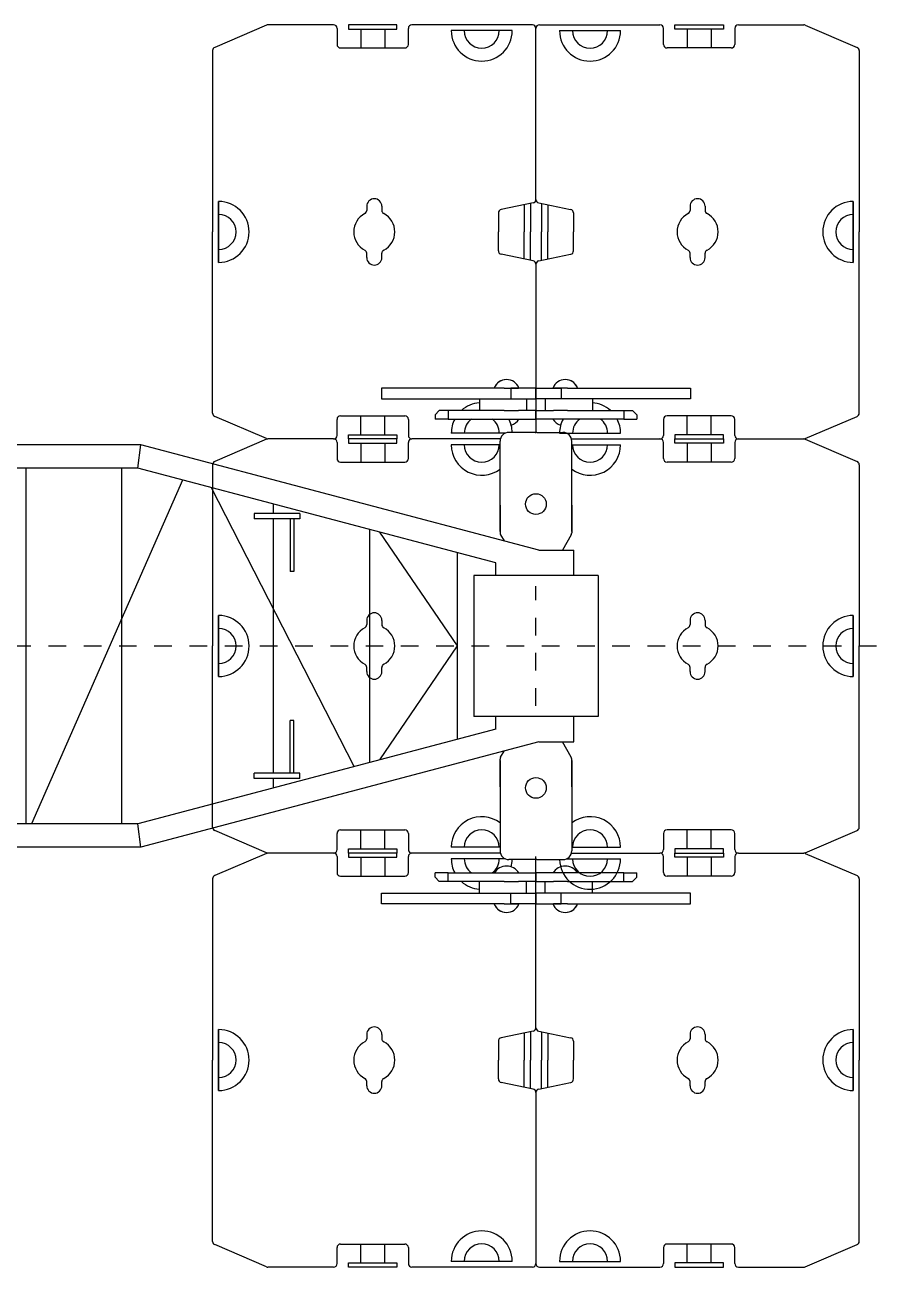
# Model space of a CAD drawing. Header units: millimetres. Extents: x 145 to 546, y 191 to 658.
# Drawn here: x 334.05 to 338.9, y 229.14 to 236.19 of the extents above; entities that cross this region are included whole.
import ezdxf

# ---------------------------------------------------------------- set-up
doc = ezdxf.new("R2010")
doc.units = ezdxf.units.MM
doc.linetypes.add('CENTER', pattern=[50.8, 31.75, -6.35, 6.35, -6.35])
doc.layers.add('Centerline', color=7, linetype='CENTER')

# ---------------------------------------------------------------- blocks, each defined once
blk = doc.blocks.new('DEMAG CC8800 SUPERLIFT 25 M TV')
for p, q in [((23851.1, 3524.8), (23479.2, 3524.8)), ((23851.1, 3524.8), (23479.2, 3524.8)), ((24980, 3524.8), (24295.8, 3524.8)), ((24980, 3524.8), (24295.8, 3524.8)), ((25020, 3524.8), (25704.2, 3524.8)), ((25020, 3524.8), (25704.2, 3524.8)), ((26148.9, 3524.8), (26520.8, 3524.8)), ((26148.9, 3524.8), (26520.8, 3524.8)), ((23471.3, 3523.2), (23177.1, 3397.1)), ((23471.3, 3523.2), (23177.1, 3397.1)), ((23871.1, 3504.8), (23871.1, 3413.5)), ((23871.1, 3504.8), (23871.1, 3413.5)), ((24005.4, 3500.8), (24005.4, 3393.5)), ((24005.4, 3500.8), (24005.4, 3393.5)), ((24141.6, 3500.8), (24141.6, 3393.5)), ((24141.6, 3500.8), (24141.6, 3393.5)), ((24275.8, 3413.5), (24275.8, 3504.8)), ((24275.8, 3413.5), (24275.8, 3504.8)), ((24865.8, 3492), (24519.6, 3492)), ((24865.8, 3492), (24519.6, 3492)), ((25000, 2533.7), (25000, 3504.8)), ((25000, 2533.7), (25000, 3504.8)), ((25134.2, 3492), (25480.4, 3492)), ((25134.2, 3492), (25480.4, 3492)), ((25724.2, 3413.5), (25724.2, 3504.8)), ((25724.2, 3413.5), (25724.2, 3504.8)), ((25858.4, 3500.8), (25858.4, 3393.5)), ((25858.4, 3500.8), (25858.4, 3393.5)), ((25994.6, 3500.8), (25994.6, 3393.5)), ((25994.6, 3500.8), (25994.6, 3393.5)), ((26128.9, 3504.8), (26128.9, 3413.5)), ((26128.9, 3504.8), (26128.9, 3413.5)), ((26528.7, 3523.2), (26822.9, 3397.1)), ((26528.7, 3523.2), (26822.9, 3397.1)), ((23891.1, 3393.5), (24255.8, 3393.5)), ((23891.1, 3393.5), (24255.8, 3393.5)), ((26108.9, 3393.5), (25744.2, 3393.5)), ((26108.9, 3393.5), (25744.2, 3393.5)), ((23165, 3378.7), (23165, 2349.9)), ((23165, 3378.7), (23165, 2349.9)), ((26835, 3378.7), (26835, 2349.9)), ((26835, 3378.7), (26835, 2349.9)), ((23198.8, 2349.9), (23198.8, 2523)), ((23198.8, 2349.9), (23198.8, 2523)), ((23198.8, 2523), (23198.8, 2349.9)), ((24039.6, 2495.2), (24039.6, 2471.3)), ((24125.4, 2495.2), (24125.4, 2471.3)), ((24984.1, 2514.1), (24802.8, 2476.6)), ((24932.8, 2503.5), (24932.8, 2349.9)), ((24968.4, 2510.9), (24968.4, 2349.9)), ((25015.9, 2514.1), (25197.2, 2476.6)), ((25031.6, 2510.9), (25031.6, 2349.9)), ((25067.2, 2503.5), (25067.2, 2349.9)), ((25874.6, 2495.2), (25874.6, 2471.3)), ((25960.4, 2495.2), (25960.4, 2471.3)), ((26801.2, 2349.9), (26801.2, 2523)), ((26801.2, 2349.9), (26801.2, 2523)), ((26801.2, 2523), (26801.2, 2349.9)), ((24786.8, 2457.1), (24786.8, 2349.9)), ((25213.2, 2457.1), (25213.2, 2349.9)), ((23165, 1321), (23165, 2349.9)), ((23165, 1321), (23165, 2349.9)), ((23198.8, 2349.9), (23198.8, 2176.7)), ((23198.8, 2349.9), (23198.8, 2176.7)), ((23198.8, 2176.7), (23198.8, 2349.9)), ((24786.8, 2242.7), (24786.8, 2349.9)), ((24932.8, 2196.2), (24932.8, 2349.9)), ((24968.4, 2188.8), (24968.4, 2349.9)), ((25031.6, 2188.8), (25031.6, 2349.9)), ((25067.2, 2196.2), (25067.2, 2349.9)), ((25213.2, 2242.7), (25213.2, 2349.9)), ((26801.2, 2349.9), (26801.2, 2176.7)), ((26801.2, 2349.9), (26801.2, 2176.7)), ((26801.2, 2176.7), (26801.2, 2349.9)), ((26835, 1321), (26835, 2349.9)), ((26835, 1321), (26835, 2349.9)), ((24039.6, 2204.6), (24039.6, 2228.5)), ((24125.4, 2204.6), (24125.4, 2228.5)), ((24984.1, 2185.6), (24802.8, 2223.1)), ((25015.9, 2185.6), (25197.2, 2223.1)), ((25874.6, 2204.6), (25874.6, 2228.5)), ((25960.4, 2204.6), (25960.4, 2228.5)), ((25000, 2166), (25000, 1212.1)), ((25000, 2166), (25000, 1212.1)), ((24820.6, 1463.2), (24900.6, 1463.2)), ((25179.4, 1463.2), (25099.4, 1463.2)), ((24679.6, 1403.3), (24679.6, 1336.4)), ((24820.6, 1403.3), (24900.6, 1403.3)), ((24947.4, 1403.3), (24947.4, 1336.4)), ((25052.6, 1403.3), (25052.6, 1336.4)), ((25052.6, 1403.3), (25052.6, 1336.4)), ((25179.4, 1403.3), (25099.4, 1403.3)), ((25320.4, 1403.3), (25320.4, 1336.4)), ((25320.4, 1403.3), (25320.4, 1336.4)), ((23471.3, 1176.6), (23177.1, 1302.6)), ((23471.3, 1176.6), (23177.1, 1302.6)), ((23871.1, 1194.9), (23871.1, 1286.2)), ((23871.1, 1194.9), (23871.1, 1286.2)), ((23891.1, 1306.2), (24255.8, 1306.2)), ((23891.1, 1306.2), (24255.8, 1306.2)), ((24005.4, 1198.9), (24005.4, 1306.2)), ((24005.4, 1198.9), (24005.4, 1306.2)), ((24141.6, 1198.9), (24141.6, 1306.2)), ((24141.6, 1198.9), (24141.6, 1306.2)), ((24275.8, 1286.2), (24275.8, 1194.9)), ((24275.8, 1286.2), (24275.8, 1194.9)), ((24451.4, 1336.4), (24427.4, 1311.6)), ((24427.4, 1311.6), (24427.4, 1287.8)), ((24501.3, 1287.8), (24427.4, 1287.8)), ((24501.3, 1336.4), (24451.4, 1336.4)), ((24820.6, 1336.4), (24900.6, 1336.4)), ((24820.6, 1287.8), (24900.6, 1287.8)), ((25179.4, 1336.4), (25099.4, 1336.4)), ((25179.4, 1287.8), (25099.4, 1287.8)), ((25498.7, 1336.4), (25548.6, 1336.4)), ((25498.7, 1336.4), (25548.6, 1336.4)), ((25498.7, 1287.8), (25572.6, 1287.8)), ((25498.7, 1287.8), (25572.6, 1287.8)), ((25548.6, 1336.4), (25572.6, 1311.6)), ((25548.6, 1336.4), (25572.6, 1311.6)), ((25572.6, 1311.6), (25572.6, 1287.8)), ((25572.6, 1311.6), (25572.6, 1287.8)), ((25724.2, 1286.2), (25724.2, 1194.9)), ((25724.2, 1286.2), (25724.2, 1194.9)), ((26108.9, 1306.2), (25744.2, 1306.2)), ((26108.9, 1306.2), (25744.2, 1306.2)), ((25858.4, 1198.9), (25858.4, 1306.2)), ((25858.4, 1198.9), (25858.4, 1306.2)), ((25994.6, 1198.9), (25994.6, 1306.2)), ((25994.6, 1198.9), (25994.6, 1306.2)), ((26128.9, 1194.9), (26128.9, 1286.2)), ((26128.9, 1194.9), (26128.9, 1286.2)), ((26528.7, 1176.6), (26822.9, 1302.6)), ((26528.7, 1176.6), (26822.9, 1302.6)), ((24826.3, 1207.7), (24519.6, 1207.7)), ((24826.3, 1207.7), (24519.6, 1207.7)), ((24995.6, 1212.1), (24846.7, 1212.1)), ((24995.6, 1212.1), (24846.7, 1212.1)), ((24995.6, 1212.1), (25000, 1212.1)), ((25004.4, 1212.1), (25000, 1212.1)), ((25004.4, 1212.1), (25000, 1212.1)), ((25004.4, 1212.1), (25153.3, 1212.1)), ((25004.4, 1212.1), (25153.3, 1212.1)), ((25134.2, 1207.7), (25480.4, 1207.7)), ((25134.2, 1207.7), (25480.4, 1207.7)), ((22757.6, 1141.5), (19568.1, 1141.5)), ((22740.3, 1008.5), (22757.6, 1141.5)), ((25017, 544.3), (22757.6, 1141.5)), ((23471.3, 1173.3), (23177.1, 1047.2)), ((23471.3, 1173.3), (23177.1, 1047.2)), ((23851.1, 1174.9), (23479.2, 1174.9)), ((23851.1, 1174.9), (23479.2, 1174.9)), ((23851.1, 1174.9), (23479.2, 1174.9)), ((23851.1, 1174.9), (23479.2, 1174.9)), ((23871.1, 1154.9), (23871.1, 1063.6)), ((23871.1, 1154.9), (23871.1, 1063.6)), ((24005.4, 1151), (24005.4, 1043.6)), ((24005.4, 1151), (24005.4, 1043.6)), ((24141.6, 1151), (24141.6, 1043.6)), ((24141.6, 1151), (24141.6, 1043.6)), ((24275.8, 1063.6), (24275.8, 1154.9)), ((24275.8, 1063.6), (24275.8, 1154.9)), ((24798.4, 1174.9), (24295.8, 1174.9)), ((24798.4, 1174.9), (24295.8, 1174.9)), ((24798.4, 1174.9), (24295.8, 1174.9)), ((24798.4, 1174.9), (24295.8, 1174.9)), ((24796.7, 1142.1), (24519.6, 1142.1)), ((24796.7, 1142.1), (24519.6, 1142.1)), ((24796.7, 650), (24796.7, 1162.1)), ((25201.6, 1174.9), (25704.2, 1174.9)), ((25201.6, 1174.9), (25704.2, 1174.9)), ((25201.6, 1174.9), (25704.2, 1174.9)), ((25201.6, 1174.9), (25704.2, 1174.9)), ((25203.3, 650), (25203.3, 1162.1)), ((25203.3, 1142.1), (25480.4, 1142.1)), ((25203.3, 1142.1), (25480.4, 1142.1)), ((25724.2, 1063.6), (25724.2, 1154.9)), ((25724.2, 1063.6), (25724.2, 1154.9)), ((25858.4, 1151), (25858.4, 1043.6)), ((25858.4, 1151), (25858.4, 1043.6)), ((25994.6, 1151), (25994.6, 1043.6)), ((25994.6, 1151), (25994.6, 1043.6)), ((26128.9, 1154.9), (26128.9, 1063.6)), ((26128.9, 1154.9), (26128.9, 1063.6)), ((26148.9, 1174.9), (26520.8, 1174.9)), ((26148.9, 1174.9), (26520.8, 1174.9)), ((26148.9, 1174.9), (26520.8, 1174.9)), ((26148.9, 1174.9), (26520.8, 1174.9)), ((26528.7, 1173.3), (26822.9, 1047.2)), ((26528.7, 1173.3), (26822.9, 1047.2)), ((22740.3, 1008.5), (19568.1, 1008.5)), ((22107.3, -1008.5), (22107.3, 1008.5)), ((22650, -1008.5), (22650, 1008.5)), ((24773.2, 471.2), (22740.3, 1008.5)), ((23165, 1028.9), (23165, 0)), ((23165, 1028.9), (23165, 0)), ((23891.1, 1043.6), (24255.8, 1043.6)), ((23891.1, 1043.6), (24255.8, 1043.6)), ((26108.9, 1043.6), (25744.2, 1043.6)), ((26108.9, 1043.6), (25744.2, 1043.6)), ((26835, 1028.9), (26835, 0)), ((26835, 1028.9), (26835, 0)), ((22994.2, 941.4), (22136.6, -1008.5)), ((23968.6, -683.8), (23159.3, 897.7)), ((23510, 752.5), (23510, 805.1)), ((24796.7, 800), (24796.7, 641.6)), ((25203.3, 800), (25203.3, 641.6)), ((25203.3, 800), (25203.3, 641.6)), ((23400, 752.5), (23400, 722.5)), ((23660, 752.5), (23400, 752.5)), ((23660, 722.5), (23400, 722.5)), ((23510, -722.5), (23510, 722.5)), ((23605, 722.5), (23605, 422.5)), ((23625, 722.5), (23625, 422.5)), ((23660, 752.5), (23660, 722.5)), ((24056.5, -660.6), (24056.5, 660.6)), ((24554, 0), (24113.8, 645.5)), ((24799.4, 631.6), (24819.7, 596.5)), ((25200.6, 631.6), (25150.2, 544.3)), ((25200.6, 631.6), (25150.2, 544.3)), ((24554, -529.1), (24554, 529.1)), ((25017, 544.3), (25215.3, 544.3)), ((25215.3, 400), (25215.3, 544.3)), ((24773.2, 400), (24773.2, 471.2)), ((23625, 422.5), (23605, 422.5)), ((24647.5, 400), (24647.5, -400)), ((25352.5, 400), (24647.5, 400)), ((25352.5, 400), (25352.5, -400)), ((23198.8, 0), (23198.8, 173.1)), ((23198.8, 0), (23198.8, 173.1)), ((23198.8, 173.1), (23198.8, 0)), ((24039.6, 145.3), (24039.6, 121.4)), ((24125.4, 145.3), (24125.4, 121.4)), ((25874.6, 145.3), (25874.6, 121.4)), ((25960.4, 145.3), (25960.4, 121.4)), ((26801.2, 0), (26801.2, 173.1)), ((26801.2, 0), (26801.2, 173.1)), ((26801.2, 173.1), (26801.2, 0)), ((23165, -1028.9), (23165, 0)), ((23165, -1028.9), (23165, 0)), ((23198.8, 0), (23198.8, -173.1)), ((23198.8, 0), (23198.8, -173.1)), ((23198.8, -173.1), (23198.8, 0)), ((24113.8, -645.5), (24554, 0)), ((26801.2, 0), (26801.2, -173.1)), ((26801.2, 0), (26801.2, -173.1)), ((26801.2, -173.1), (26801.2, 0)), ((26835, -1028.9), (26835, 0)), ((26835, -1028.9), (26835, 0)), ((24039.6, -145.3), (24039.6, -121.4)), ((24125.4, -145.3), (24125.4, -121.4)), ((25874.6, -145.3), (25874.6, -121.4)), ((25960.4, -145.3), (25960.4, -121.4)), ((23625, -422.5), (23605, -422.5)), ((23605, -722.5), (23605, -422.5)), ((23625, -722.5), (23625, -422.5)), ((25352.5, -400), (24647.5, -400)), ((24773.2, -471.2), (24773.2, -400)), ((25215.3, -544.3), (25215.3, -400)), ((24773.2, -471.2), (22740.3, -1008.5)), ((25017, -544.3), (22757.6, -1141.5)), ((25017, -544.3), (25215.3, -544.3)), ((25200.6, -631.6), (25150.2, -544.3)), ((25200.6, -631.6), (25150.2, -544.3)), ((24799.4, -631.6), (24819.7, -596.5)), ((24796.7, -800), (24796.7, -641.6)), ((24796.7, -650), (24796.7, -1162.1)), ((25203.3, -800), (25203.3, -641.6)), ((25203.3, -800), (25203.3, -641.6)), ((25203.3, -650), (25203.3, -1162.1)), ((23400, -752.5), (23400, -722.5)), ((23660, -722.5), (23400, -722.5)), ((23660, -752.5), (23400, -752.5)), ((23510, -805.1), (23510, -752.5)), ((23660, -752.5), (23660, -722.5)), ((22740.3, -1008.5), (19568.1, -1008.5)), ((22757.6, -1141.5), (22740.3, -1008.5)), ((23471.3, -1173.3), (23177.1, -1047.2)), ((23471.3, -1173.3), (23177.1, -1047.2)), ((23891.1, -1043.6), (24255.8, -1043.6)), ((23891.1, -1043.6), (24255.8, -1043.6)), ((24005.4, -1151), (24005.4, -1043.6)), ((24005.4, -1151), (24005.4, -1043.6)), ((24141.6, -1151), (24141.6, -1043.6)), ((24141.6, -1151), (24141.6, -1043.6)), ((26108.9, -1043.6), (25744.2, -1043.6)), ((26108.9, -1043.6), (25744.2, -1043.6)), ((25858.4, -1151), (25858.4, -1043.6)), ((25858.4, -1151), (25858.4, -1043.6)), ((25994.6, -1151), (25994.6, -1043.6)), ((25994.6, -1151), (25994.6, -1043.6)), ((26528.7, -1173.3), (26822.9, -1047.2)), ((26528.7, -1173.3), (26822.9, -1047.2)), ((23871.1, -1154.9), (23871.1, -1063.6)), ((23871.1, -1154.9), (23871.1, -1063.6)), ((24275.8, -1063.6), (24275.8, -1154.9)), ((24275.8, -1063.6), (24275.8, -1154.9)), ((25724.2, -1063.6), (25724.2, -1154.9)), ((25724.2, -1063.6), (25724.2, -1154.9)), ((26128.9, -1154.9), (26128.9, -1063.6)), ((26128.9, -1154.9), (26128.9, -1063.6)), ((22757.6, -1141.5), (19568.1, -1141.5)), ((23471.3, -1176.6), (23177.1, -1302.6)), ((23471.3, -1176.6), (23177.1, -1302.6)), ((23851.1, -1174.9), (23479.2, -1174.9)), ((23851.1, -1174.9), (23479.2, -1174.9)), ((23851.1, -1174.9), (23479.2, -1174.9)), ((23851.1, -1174.9), (23479.2, -1174.9)), ((23871.1, -1194.9), (23871.1, -1286.2)), ((23871.1, -1194.9), (23871.1, -1286.2)), ((24275.8, -1286.2), (24275.8, -1194.9)), ((24275.8, -1286.2), (24275.8, -1194.9)), ((24798.4, -1174.9), (24295.8, -1174.9)), ((24798.4, -1174.9), (24295.8, -1174.9)), ((24798.4, -1174.9), (24295.8, -1174.9)), ((24798.4, -1174.9), (24295.8, -1174.9)), ((24796.7, -1142.1), (24519.6, -1142.1)), ((24796.7, -1142.1), (24519.6, -1142.1)), ((25000, -2166), (25000, -1194.9)), ((25000, -2166), (25000, -1194.9)), ((25201.6, -1174.9), (25704.2, -1174.9)), ((25201.6, -1174.9), (25704.2, -1174.9)), ((25201.6, -1174.9), (25704.2, -1174.9)), ((25201.6, -1174.9), (25704.2, -1174.9)), ((25203.3, -1142.1), (25480.4, -1142.1)), ((25203.3, -1142.1), (25480.4, -1142.1)), ((25724.2, -1286.2), (25724.2, -1194.9)), ((25724.2, -1286.2), (25724.2, -1194.9)), ((26128.9, -1194.9), (26128.9, -1286.2)), ((26128.9, -1194.9), (26128.9, -1286.2)), ((26148.9, -1174.9), (26520.8, -1174.9)), ((26148.9, -1174.9), (26520.8, -1174.9)), ((26148.9, -1174.9), (26520.8, -1174.9)), ((26148.9, -1174.9), (26520.8, -1174.9)), ((26528.7, -1176.6), (26822.9, -1302.6)), ((26528.7, -1176.6), (26822.9, -1302.6)), ((24005.4, -1198.9), (24005.4, -1306.2)), ((24005.4, -1198.9), (24005.4, -1306.2)), ((24141.6, -1198.9), (24141.6, -1306.2)), ((24141.6, -1198.9), (24141.6, -1306.2)), ((24826.3, -1207.7), (24519.6, -1207.7)), ((24826.3, -1207.7), (24519.6, -1207.7)), ((24995.6, -1212.1), (24846.7, -1212.1)), ((24995.6, -1212.1), (25000, -1212.1)), ((25004.4, -1212.1), (25000, -1212.1)), ((25004.4, -1212.1), (25000, -1212.1)), ((25004.4, -1212.1), (25153.3, -1212.1)), ((25173.7, -1207.7), (25480.4, -1207.7)), ((25173.7, -1207.7), (25480.4, -1207.7)), ((25858.4, -1198.9), (25858.4, -1306.2)), ((25858.4, -1198.9), (25858.4, -1306.2)), ((25994.6, -1198.9), (25994.6, -1306.2)), ((25994.6, -1198.9), (25994.6, -1306.2)), ((23165, -1321), (23165, -2349.9)), ((23165, -1321), (23165, -2349.9)), ((23891.1, -1306.2), (24255.8, -1306.2)), ((23891.1, -1306.2), (24255.8, -1306.2)), ((24501.3, -1287.8), (24427.4, -1287.8)), ((24427.4, -1311.6), (24427.4, -1287.8)), ((24451.4, -1336.4), (24427.4, -1311.6)), ((24501.3, -1336.4), (24451.4, -1336.4)), ((24679.6, -1403.3), (24679.6, -1336.4)), ((24820.6, -1287.8), (24900.6, -1287.8)), ((24820.6, -1336.4), (24900.6, -1336.4)), ((24947.4, -1403.3), (24947.4, -1336.4)), ((25052.6, -1403.3), (25052.6, -1336.4)), ((25052.6, -1403.3), (25052.6, -1336.4)), ((25179.4, -1287.8), (25099.4, -1287.8)), ((25179.4, -1336.4), (25099.4, -1336.4)), ((25320.4, -1403.3), (25320.4, -1336.4)), ((25320.4, -1403.3), (25320.4, -1336.4)), ((25498.7, -1287.8), (25572.6, -1287.8)), ((25498.7, -1287.8), (25572.6, -1287.8)), ((25498.7, -1336.4), (25548.6, -1336.4)), ((25498.7, -1336.4), (25548.6, -1336.4)), ((25548.6, -1336.4), (25572.6, -1311.6)), ((25548.6, -1336.4), (25572.6, -1311.6)), ((25572.6, -1311.6), (25572.6, -1287.8)), ((25572.6, -1311.6), (25572.6, -1287.8)), ((26108.9, -1306.2), (25744.2, -1306.2)), ((26108.9, -1306.2), (25744.2, -1306.2)), ((26835, -1321), (26835, -2349.9)), ((26835, -1321), (26835, -2349.9)), ((24820.6, -1403.3), (24900.6, -1403.3)), ((25179.4, -1403.3), (25099.4, -1403.3)), ((24820.6, -1463.2), (24900.6, -1463.2)), ((25179.4, -1463.2), (25099.4, -1463.2)), ((23198.8, -2349.9), (23198.8, -2176.7)), ((23198.8, -2349.9), (23198.8, -2176.7)), ((23198.8, -2176.7), (23198.8, -2349.9)), ((26801.2, -2349.9), (26801.2, -2176.7)), ((26801.2, -2349.9), (26801.2, -2176.7)), ((26801.2, -2176.7), (26801.2, -2349.9)), ((24039.6, -2204.6), (24039.6, -2228.5)), ((24125.4, -2204.6), (24125.4, -2228.5)), ((24786.8, -2242.7), (24786.8, -2349.9)), ((24984.1, -2185.6), (24802.8, -2223.1)), ((24932.8, -2196.2), (24932.8, -2349.9)), ((24968.4, -2188.8), (24968.4, -2349.9)), ((25015.9, -2185.6), (25197.2, -2223.1)), ((25031.6, -2188.8), (25031.6, -2349.9)), ((25067.2, -2196.2), (25067.2, -2349.9)), ((25213.2, -2242.7), (25213.2, -2349.9)), ((25874.6, -2204.6), (25874.6, -2228.5)), ((25960.4, -2204.6), (25960.4, -2228.5)), ((23165, -3378.7), (23165, -2349.9)), ((23165, -3378.7), (23165, -2349.9)), ((23198.8, -2349.9), (23198.8, -2523)), ((23198.8, -2349.9), (23198.8, -2523)), ((23198.8, -2523), (23198.8, -2349.9)), ((24786.8, -2457.1), (24786.8, -2349.9)), ((24932.8, -2503.5), (24932.8, -2349.9)), ((24968.4, -2510.9), (24968.4, -2349.9)), ((25031.6, -2510.9), (25031.6, -2349.9)), ((25067.2, -2503.5), (25067.2, -2349.9)), ((25213.2, -2457.1), (25213.2, -2349.9)), ((26801.2, -2349.9), (26801.2, -2523)), ((26801.2, -2349.9), (26801.2, -2523)), ((26801.2, -2523), (26801.2, -2349.9)), ((26835, -3378.7), (26835, -2349.9)), ((26835, -3378.7), (26835, -2349.9)), ((24039.6, -2495.2), (24039.6, -2471.3)), ((24125.4, -2495.2), (24125.4, -2471.3)), ((24984.1, -2514.1), (24802.8, -2476.6)), ((25000, -2533.7), (25000, -3504.8)), ((25000, -2533.7), (25000, -3504.8)), ((25015.9, -2514.1), (25197.2, -2476.6)), ((25874.6, -2495.2), (25874.6, -2471.3)), ((25960.4, -2495.2), (25960.4, -2471.3)), ((23471.3, -3523.2), (23177.1, -3397.1)), ((23471.3, -3523.2), (23177.1, -3397.1)), ((23871.1, -3504.8), (23871.1, -3413.5)), ((23871.1, -3504.8), (23871.1, -3413.5)), ((23891.1, -3393.5), (24255.8, -3393.5)), ((23891.1, -3393.5), (24255.8, -3393.5)), ((24005.4, -3500.8), (24005.4, -3393.5)), ((24005.4, -3500.8), (24005.4, -3393.5)), ((24141.6, -3500.8), (24141.6, -3393.5)), ((24141.6, -3500.8), (24141.6, -3393.5)), ((24275.8, -3413.5), (24275.8, -3504.8)), ((24275.8, -3413.5), (24275.8, -3504.8)), ((25724.2, -3413.5), (25724.2, -3504.8)), ((25724.2, -3413.5), (25724.2, -3504.8)), ((26108.9, -3393.5), (25744.2, -3393.5)), ((26108.9, -3393.5), (25744.2, -3393.5)), ((25858.4, -3500.8), (25858.4, -3393.5)), ((25858.4, -3500.8), (25858.4, -3393.5)), ((25994.6, -3500.8), (25994.6, -3393.5)), ((25994.6, -3500.8), (25994.6, -3393.5)), ((26128.9, -3504.8), (26128.9, -3413.5)), ((26128.9, -3504.8), (26128.9, -3413.5)), ((26528.7, -3523.2), (26822.9, -3397.1)), ((26528.7, -3523.2), (26822.9, -3397.1)), ((24865.8, -3492), (24519.6, -3492)), ((24865.8, -3492), (24519.6, -3492)), ((25134.2, -3492), (25480.4, -3492)), ((25134.2, -3492), (25480.4, -3492)), ((23851.1, -3524.8), (23479.2, -3524.8)), ((23851.1, -3524.8), (23479.2, -3524.8)), ((24980, -3524.8), (24295.8, -3524.8)), ((24980, -3524.8), (24295.8, -3524.8)), ((25020, -3524.8), (25704.2, -3524.8)), ((25020, -3524.8), (25704.2, -3524.8)), ((26148.9, -3524.8), (26520.8, -3524.8)), ((26148.9, -3524.8), (26520.8, -3524.8))]:
    blk.add_line(p, q)
for points in [[(23936.1, 3500.8), (24210.9, 3500.8), (24210.9, 3524.8), (23936.1, 3524.8)], [(23936.1, 3500.8), (24210.9, 3500.8), (24210.9, 3524.8), (23936.1, 3524.8)], [(26063.9, 3500.8), (25789.1, 3500.8), (25789.1, 3524.8), (26063.9, 3524.8)], [(26063.9, 3500.8), (25789.1, 3500.8), (25789.1, 3524.8), (26063.9, 3524.8)], [(25000, 1463.2), (24857.3, 1463.2), (24857.3, 1402.4), (25000, 1402.4)], [(25000, 1463.2), (24857.3, 1463.2), (24857.3, 1402.4), (25000, 1402.4)], [(25000, 1463.2), (25142.7, 1463.2), (25142.7, 1402.4), (25000, 1402.4)], [(23936.1, 1198.9), (24210.9, 1198.9), (24210.9, 1174.9), (23936.1, 1174.9)], [(23936.1, 1198.9), (24210.9, 1198.9), (24210.9, 1174.9), (23936.1, 1174.9)], [(26063.9, 1198.9), (25789.1, 1198.9), (25789.1, 1174.9), (26063.9, 1174.9)], [(26063.9, 1198.9), (25789.1, 1198.9), (25789.1, 1174.9), (26063.9, 1174.9)], [(23936.1, 1151), (24210.9, 1151), (24210.9, 1174.9), (23936.1, 1174.9)], [(23936.1, 1151), (24210.9, 1151), (24210.9, 1174.9), (23936.1, 1174.9)], [(26063.9, 1151), (25789.1, 1151), (25789.1, 1174.9), (26063.9, 1174.9)], [(26063.9, 1151), (25789.1, 1151), (25789.1, 1174.9), (26063.9, 1174.9)], [(23936.1, -1151), (24210.9, -1151), (24210.9, -1174.9), (23936.1, -1174.9)], [(23936.1, -1151), (24210.9, -1151), (24210.9, -1174.9), (23936.1, -1174.9)], [(23936.1, -1198.9), (24210.9, -1198.9), (24210.9, -1174.9), (23936.1, -1174.9)], [(23936.1, -1198.9), (24210.9, -1198.9), (24210.9, -1174.9), (23936.1, -1174.9)], [(26063.9, -1151), (25789.1, -1151), (25789.1, -1174.9), (26063.9, -1174.9)], [(26063.9, -1151), (25789.1, -1151), (25789.1, -1174.9), (26063.9, -1174.9)], [(26063.9, -1198.9), (25789.1, -1198.9), (25789.1, -1174.9), (26063.9, -1174.9)], [(26063.9, -1198.9), (25789.1, -1198.9), (25789.1, -1174.9), (26063.9, -1174.9)], [(25000, -1463.2), (24857.3, -1463.2), (24857.3, -1402.4), (25000, -1402.4)], [(25000, -1463.2), (24857.3, -1463.2), (24857.3, -1402.4), (25000, -1402.4)], [(25000, -1463.2), (25142.7, -1463.2), (25142.7, -1402.4), (25000, -1402.4)], [(23936.1, -3500.8), (24210.9, -3500.8), (24210.9, -3524.8), (23936.1, -3524.8)], [(23936.1, -3500.8), (24210.9, -3500.8), (24210.9, -3524.8), (23936.1, -3524.8)], [(26063.9, -3500.8), (25789.1, -3500.8), (25789.1, -3524.8), (26063.9, -3524.8)], [(26063.9, -3500.8), (25789.1, -3500.8), (25789.1, -3524.8), (26063.9, -3524.8)]]:
    blk.add_lwpolyline(points, close=True)
for points in [[(24820.6, 1463.2), (24123.2, 1463.2), (24123.2, 1403.3), (24820.6, 1403.3)], [(24900.6, 1403.3), (25000, 1403.3), (25000, 1463.2), (24900.6, 1463.2)], [(25099.4, 1403.3), (25000, 1403.3), (25000, 1463.2), (25099.4, 1463.2)], [(25099.4, 1403.3), (25000, 1403.3), (25000, 1463.2), (25099.4, 1463.2)], [(25179.4, 1463.2), (25876.8, 1463.2), (25876.8, 1403.3), (25179.4, 1403.3)], [(25179.4, 1463.2), (25876.8, 1463.2), (25876.8, 1403.3), (25179.4, 1403.3)], [(24820.6, 1336.4), (24501.3, 1336.4), (24501.3, 1287.8), (24820.6, 1287.8)], [(24900.6, 1287.8), (25000, 1287.8), (25000, 1336.4), (24900.6, 1336.4)], [(25099.4, 1287.8), (25000, 1287.8), (25000, 1336.4), (25099.4, 1336.4)], [(25099.4, 1287.8), (25000, 1287.8), (25000, 1336.4), (25099.4, 1336.4)], [(25179.4, 1336.4), (25498.7, 1336.4), (25498.7, 1287.8), (25179.4, 1287.8)], [(25179.4, 1336.4), (25498.7, 1336.4), (25498.7, 1287.8), (25179.4, 1287.8)], [(24820.6, -1336.4), (24501.3, -1336.4), (24501.3, -1287.8), (24820.6, -1287.8)], [(24900.6, -1287.8), (25000, -1287.8), (25000, -1336.4), (24900.6, -1336.4)], [(25099.4, -1287.8), (25000, -1287.8), (25000, -1336.4), (25099.4, -1336.4)], [(25099.4, -1287.8), (25000, -1287.8), (25000, -1336.4), (25099.4, -1336.4)], [(25179.4, -1336.4), (25498.7, -1336.4), (25498.7, -1287.8), (25179.4, -1287.8)], [(25179.4, -1336.4), (25498.7, -1336.4), (25498.7, -1287.8), (25179.4, -1287.8)], [(24820.6, -1463.2), (24123.2, -1463.2), (24123.2, -1403.3), (24820.6, -1403.3)], [(24900.6, -1403.3), (25000, -1403.3), (25000, -1463.2), (24900.6, -1463.2)], [(25099.4, -1403.3), (25000, -1403.3), (25000, -1463.2), (25099.4, -1463.2)], [(25099.4, -1403.3), (25000, -1403.3), (25000, -1463.2), (25099.4, -1463.2)], [(25179.4, -1463.2), (25876.8, -1463.2), (25876.8, -1403.3), (25179.4, -1403.3)], [(25179.4, -1463.2), (25876.8, -1463.2), (25876.8, -1403.3), (25179.4, -1403.3)]]:
    blk.add_lwpolyline(points)
for centre in [(25000, 805.3), (25000, -805.3)]:
    blk.add_circle(centre, 58.8)
for centre, radius, start, end in [((23479.2, 3504.8), 20, 90, 113.19964), ((23479.2, 3504.8), 20, 90, 113.19964), ((23479.2, 3504.8), 20, 90, 113.19964), ((23851.1, 3504.8), 20, 0, 90), ((23851.1, 3504.8), 20, 0, 90), ((24295.8, 3504.8), 20, 90, 180), ((24295.8, 3504.8), 20, 90, 180), ((24980, 3504.8), 20, 0, 90), ((25020, 3504.8), 20, 90, 180), ((25704.2, 3504.8), 20, 0, 90), ((25704.2, 3504.8), 20, 0, 90), ((26148.9, 3504.8), 20, 90, 180), ((26148.9, 3504.8), 20, 90, 180), ((26520.8, 3504.8), 20, 66.80036, 90), ((26520.8, 3504.8), 20, 66.80036, 90), ((26520.8, 3504.8), 20, 66.80036, 90), ((24692.7, 3492), 173.1, 180, 0), ((24692.7, 3492), 173.1, 180, 0), ((24692.7, 3492), 99.3, 180, 0), ((24692.7, 3492), 99.3, 180, 0), ((25307.3, 3492), 173.1, 180, 0), ((25307.3, 3492), 173.1, 180, 0), ((25307.3, 3492), 99.3, 180, 0), ((25307.3, 3492), 99.3, 180, 0), ((23185, 3378.7), 20, 113.19964, 180), ((23185, 3378.7), 20, 113.19964, 180), ((23185, 3378.7), 20, 113.19964, 180), ((23891.1, 3413.5), 20, 180, 270), ((23891.1, 3413.5), 20, 180, 270), ((24255.8, 3413.5), 20, 270, 0), ((24255.8, 3413.5), 20, 270, 0), ((25744.2, 3413.5), 20, 180, 270), ((25744.2, 3413.5), 20, 180, 270), ((26108.9, 3413.5), 20, 270, 0), ((26108.9, 3413.5), 20, 270, 0), ((26815, 3378.7), 20, 0, 66.80036), ((26815, 3378.7), 20, 0, 66.80036), ((26815, 3378.7), 20, 0, 66.80036), ((24082.5, 2495.2), 42.9, 0, 180), ((25917.5, 2495.2), 42.9, 0, 180), ((23198.8, 2349.9), 173.1, 0, 90), ((23198.8, 2349.9), 173.1, 0, 90), ((23198.8, 2349.9), 173.1, 0, 90), ((23198.8, 2349.9), 173.1, 0, 90), ((24019.6, 2471.3), 20, 297.37883, 0), ((24145.4, 2471.3), 20, 180, 242.62117), ((24806.8, 2457.1), 20, 101.68811, 180), ((24980, 2533.7), 20, 281.68811, 0), ((25020, 2533.7), 20, 180, 258.31189), ((25193.2, 2457.1), 20, 0, 78.31189), ((25854.6, 2471.3), 20, 297.37883, 0), ((25980.4, 2471.3), 20, 180, 242.62117), ((26801.2, 2349.9), 173.1, 90, 180), ((26801.2, 2349.9), 173.1, 90, 180), ((26801.2, 2349.9), 173.1, 90, 180), ((26801.2, 2349.9), 173.1, 90, 180), ((23198.8, 2349.9), 99.3, 0, 90), ((23198.8, 2349.9), 99.3, 0, 90), ((23198.8, 2349.9), 99.3, 0, 90), ((23198.8, 2349.9), 99.3, 0, 90), ((24082.5, 2349.9), 116.7, 117.37883, 180), ((24082.5, 2349.9), 116.7, 0, 62.62117), ((25917.5, 2349.9), 116.7, 117.37883, 180), ((25917.5, 2349.9), 116.7, 0, 62.62117), ((26801.2, 2349.9), 99.3, 90, 180), ((26801.2, 2349.9), 99.3, 90, 180), ((26801.2, 2349.9), 99.3, 90, 180), ((26801.2, 2349.9), 99.3, 90, 180), ((23198.8, 2349.9), 99.3, 270, 0), ((23198.8, 2349.9), 173.1, 270, 0), ((23198.8, 2349.9), 99.3, 270, 0), ((23198.8, 2349.9), 173.1, 270, 0), ((23198.8, 2349.9), 99.3, 270, 0), ((23198.8, 2349.9), 173.1, 270, 0), ((23198.8, 2349.9), 99.3, 270, 0), ((23198.8, 2349.9), 173.1, 270, 0), ((24082.5, 2349.9), 116.7, 180, 242.62117), ((24082.5, 2349.9), 116.7, 297.37883, 0), ((25917.5, 2349.9), 116.7, 180, 242.62117), ((25917.5, 2349.9), 116.7, 297.37883, 0), ((26801.2, 2349.9), 173.1, 180, 270), ((26801.2, 2349.9), 173.1, 180, 270), ((26801.2, 2349.9), 173.1, 180, 270), ((26801.2, 2349.9), 173.1, 180, 270), ((26801.2, 2349.9), 99.3, 180, 270), ((26801.2, 2349.9), 99.3, 180, 270), ((26801.2, 2349.9), 99.3, 180, 270), ((26801.2, 2349.9), 99.3, 180, 270), ((24019.6, 2228.5), 20, 0, 62.62117), ((24082.5, 2204.6), 42.9, 180, 0), ((24145.4, 2228.5), 20, 117.37883, 180), ((24806.8, 2242.7), 20, 180, 258.31189), ((24980, 2166), 20, 0, 78.31189), ((25020, 2166), 20, 101.68811, 180), ((25193.2, 2242.7), 20, 281.68811, 0), ((25854.6, 2228.5), 20, 0, 62.62117), ((25917.5, 2204.6), 42.9, 180, 0), ((25980.4, 2228.5), 20, 117.37883, 180), ((24833.4, 1437.4), 74.4, 20.25804, 159.74196), ((24833.4, 1437.4), 74.4, 99.94503, 159.74196), ((25166.6, 1437.4), 74.4, 20.25804, 159.74196), ((25166.6, 1437.4), 74.4, 20.25804, 80.05497), ((25166.6, 1437.4), 74.4, 20.25804, 80.05497), ((24833.4, 1437.4), 74.4, 20.25804, 25.51423), ((25166.6, 1437.4), 74.4, 154.48577, 159.74196), ((25166.6, 1437.4), 74.4, 154.48577, 159.74196), ((24692.7, 1207.7), 173.1, 94.33309, 131.98475), ((25307.3, 1207.7), 173.1, 48.01525, 85.66691), ((25307.3, 1207.7), 173.1, 48.01525, 85.66691), ((23185, 1321), 20, 180, 246.80036), ((23185, 1321), 20, 180, 246.80036), ((23185, 1321), 20, 180, 246.80036), ((23891.1, 1286.2), 20, 90, 180), ((23891.1, 1286.2), 20, 90, 180), ((24255.8, 1286.2), 20, 0, 90), ((24255.8, 1286.2), 20, 0, 90), ((24692.7, 1207.7), 173.1, 152.44552, 180), ((24692.7, 1207.7), 173.1, 152.44552, 180), ((24692.7, 1207.7), 99.3, 126.27065, 180), ((24692.7, 1207.7), 99.3, 126.27065, 180), ((24692.7, 1207.7), 99.3, 0, 53.72935), ((24692.7, 1207.7), 99.3, 0, 53.72935), ((24692.7, 1207.7), 173.1, 1.43969, 27.55448), ((24833.4, 1330.4), 81.7, 288.85158, 328.64293), ((24833.4, 1330.4), 81.7, 325.23297, 328.64293), ((25166.6, 1330.4), 81.7, 211.35707, 214.76703), ((25166.6, 1330.4), 81.7, 211.35707, 214.76703), ((25166.6, 1330.4), 81.7, 211.35707, 251.14842), ((25307.3, 1207.7), 173.1, 152.44552, 180), ((25307.3, 1207.7), 173.1, 152.44552, 180), ((25307.3, 1207.7), 99.3, 126.27065, 180), ((25307.3, 1207.7), 99.3, 126.27065, 180), ((25307.3, 1207.7), 99.3, 0, 53.72935), ((25307.3, 1207.7), 99.3, 0, 53.72935), ((25307.3, 1207.7), 173.1, 0, 27.55448), ((25307.3, 1207.7), 173.1, 0, 27.55448), ((25744.2, 1286.2), 20, 90, 180), ((25744.2, 1286.2), 20, 90, 180), ((26108.9, 1286.2), 20, 0, 90), ((26108.9, 1286.2), 20, 0, 90), ((26815, 1321), 20, 293.19964, 0), ((26815, 1321), 20, 293.19964, 0), ((26815, 1321), 20, 293.19964, 0), ((24846.7, 1162.1), 50, 90, 180), ((24846.7, 1162.1), 50, 90, 180), ((25153.3, 1162.1), 50, 0, 90), ((25153.3, 1162.1), 50, 0, 90), ((23479.2, 1194.9), 20, 246.80036, 270), ((23479.2, 1194.9), 20, 246.80036, 270), ((23479.2, 1194.9), 20, 246.80036, 270), ((23479.2, 1154.9), 20, 90, 113.19964), ((23479.2, 1154.9), 20, 90, 113.19964), ((23479.2, 1154.9), 20, 90, 113.19964), ((23851.1, 1194.9), 20, 270, 0), ((23851.1, 1194.9), 20, 270, 0), ((23851.1, 1154.9), 20, 0, 90), ((23851.1, 1154.9), 20, 0, 90), ((24295.8, 1194.9), 20, 180, 270), ((24295.8, 1194.9), 20, 180, 270), ((24295.8, 1154.9), 20, 90, 180), ((24295.8, 1154.9), 20, 90, 180), ((24692.7, 1142.1), 173.1, 180, 306.91431), ((24692.7, 1142.1), 173.1, 180, 306.91431), ((24692.7, 1142.1), 99.3, 180, 0), ((24692.7, 1142.1), 99.3, 180, 0), ((25307.3, 1142.1), 173.1, 233.08569, 0), ((25307.3, 1142.1), 173.1, 233.08569, 0), ((25307.3, 1142.1), 99.3, 180, 0), ((25307.3, 1142.1), 99.3, 180, 0), ((25704.2, 1194.9), 20, 270, 0), ((25704.2, 1194.9), 20, 270, 0), ((25704.2, 1154.9), 20, 0, 90), ((25704.2, 1154.9), 20, 0, 90), ((26148.9, 1194.9), 20, 180, 270), ((26148.9, 1194.9), 20, 180, 270), ((26148.9, 1154.9), 20, 90, 180), ((26148.9, 1154.9), 20, 90, 180), ((26520.8, 1194.9), 20, 270, 293.19964), ((26520.8, 1194.9), 20, 270, 293.19964), ((26520.8, 1194.9), 20, 270, 293.19964), ((26520.8, 1154.9), 20, 66.80036, 90), ((26520.8, 1154.9), 20, 66.80036, 90), ((26520.8, 1154.9), 20, 66.80036, 90), ((23891.1, 1063.6), 20, 180, 270), ((23891.1, 1063.6), 20, 180, 270), ((24255.8, 1063.6), 20, 270, 0), ((24255.8, 1063.6), 20, 270, 0), ((25744.2, 1063.6), 20, 180, 270), ((25744.2, 1063.6), 20, 180, 270), ((26108.9, 1063.6), 20, 270, 0), ((26108.9, 1063.6), 20, 270, 0), ((23185, 1028.9), 20, 113.19964, 180), ((23185, 1028.9), 20, 113.19964, 180), ((23185, 1028.9), 20, 113.19964, 180), ((26815, 1028.9), 20, 0, 66.80036), ((26815, 1028.9), 20, 0, 66.80036), ((26815, 1028.9), 20, 0, 66.80036), ((24816.7, 641.6), 20, 180, 209.9901), ((25183.3, 641.6), 20, 330.0099, 0), ((25183.3, 641.6), 20, 330.0099, 0), ((23198.8, 0), 173.1, 0, 90), ((23198.8, 0), 173.1, 0, 90), ((23198.8, 0), 173.1, 0, 90), ((23198.8, 0), 173.1, 0, 90), ((24082.5, 145.3), 42.9, 0, 180), ((25917.5, 145.3), 42.9, 0, 180), ((26801.2, 0), 173.1, 90, 180), ((26801.2, 0), 173.1, 90, 180), ((26801.2, 0), 173.1, 90, 180), ((26801.2, 0), 173.1, 90, 180), ((23198.8, 0), 99.3, 0, 90), ((23198.8, 0), 99.3, 0, 90), ((23198.8, 0), 99.3, 0, 90), ((23198.8, 0), 99.3, 0, 90), ((24082.5, 0), 116.7, 117.37883, 180), ((24019.6, 121.4), 20, 297.37883, 0), ((24145.4, 121.4), 20, 180, 242.62117), ((24082.5, 0), 116.7, 0, 62.62117), ((25917.5, 0), 116.7, 117.37883, 180), ((25854.6, 121.4), 20, 297.37883, 0), ((25980.4, 121.4), 20, 180, 242.62117), ((25917.5, 0), 116.7, 0, 62.62117), ((26801.2, 0), 99.3, 90, 180), ((26801.2, 0), 99.3, 90, 180), ((26801.2, 0), 99.3, 90, 180), ((26801.2, 0), 99.3, 90, 180), ((23198.8, 0), 99.3, 270, 0), ((23198.8, 0), 173.1, 270, 0), ((23198.8, 0), 99.3, 270, 0), ((23198.8, 0), 173.1, 270, 0), ((23198.8, 0), 99.3, 270, 0), ((23198.8, 0), 173.1, 270, 0), ((23198.8, 0), 99.3, 270, 0), ((23198.8, 0), 173.1, 270, 0), ((24082.5, 0), 116.7, 180, 242.62117), ((24082.5, 0), 116.7, 297.37883, 0), ((25917.5, 0), 116.7, 180, 242.62117), ((25917.5, 0), 116.7, 297.37883, 0), ((26801.2, 0), 173.1, 180, 270), ((26801.2, 0), 173.1, 180, 270), ((26801.2, 0), 173.1, 180, 270), ((26801.2, 0), 173.1, 180, 270), ((26801.2, 0), 99.3, 180, 270), ((26801.2, 0), 99.3, 180, 270), ((26801.2, 0), 99.3, 180, 270), ((26801.2, 0), 99.3, 180, 270), ((24019.6, -121.4), 20, 0, 62.62117), ((24145.4, -121.4), 20, 117.37883, 180), ((25854.6, -121.4), 20, 0, 62.62117), ((25980.4, -121.4), 20, 117.37883, 180), ((24082.5, -145.3), 42.9, 180, 0), ((25917.5, -145.3), 42.9, 180, 0), ((24816.7, -641.6), 20, 150.0099, 180), ((25183.3, -641.6), 20, 0, 29.9901), ((25183.3, -641.6), 20, 0, 29.9901), ((24692.7, -1142.1), 173.1, 53.08569, 180), ((24692.7, -1142.1), 173.1, 53.08569, 180), ((25307.3, -1142.1), 173.1, 0, 126.91431), ((25307.3, -1142.1), 173.1, 0, 126.91431), ((23185, -1028.9), 20, 180, 246.80036), ((23185, -1028.9), 20, 180, 246.80036), ((23185, -1028.9), 20, 180, 246.80036), ((23891.1, -1063.6), 20, 90, 180), ((23891.1, -1063.6), 20, 90, 180), ((24255.8, -1063.6), 20, 0, 90), ((24255.8, -1063.6), 20, 0, 90), ((24692.7, -1142.1), 99.3, 0, 180), ((24692.7, -1142.1), 99.3, 0, 180), ((25307.3, -1142.1), 99.3, 0, 180), ((25307.3, -1142.1), 99.3, 0, 180), ((25744.2, -1063.6), 20, 90, 180), ((25744.2, -1063.6), 20, 90, 180), ((26108.9, -1063.6), 20, 0, 90), ((26108.9, -1063.6), 20, 0, 90), ((26815, -1028.9), 20, 293.19964, 0), ((26815, -1028.9), 20, 293.19964, 0), ((26815, -1028.9), 20, 293.19964, 0), ((23479.2, -1154.9), 20, 246.80036, 270), ((23479.2, -1154.9), 20, 246.80036, 270), ((23479.2, -1154.9), 20, 246.80036, 270), ((23479.2, -1194.9), 20, 90, 113.19964), ((23479.2, -1194.9), 20, 90, 113.19964), ((23479.2, -1194.9), 20, 90, 113.19964), ((23851.1, -1154.9), 20, 270, 0), ((23851.1, -1154.9), 20, 270, 0), ((23851.1, -1194.9), 20, 0, 90), ((23851.1, -1194.9), 20, 0, 90), ((24295.8, -1154.9), 20, 180, 270), ((24295.8, -1154.9), 20, 180, 270), ((24295.8, -1194.9), 20, 90, 180), ((24295.8, -1194.9), 20, 90, 180), ((24846.7, -1162.1), 50, 180, 270), ((25153.3, -1162.1), 50, 270, 0), ((25704.2, -1154.9), 20, 270, 0), ((25704.2, -1154.9), 20, 270, 0), ((25704.2, -1194.9), 20, 0, 90), ((25704.2, -1194.9), 20, 0, 90), ((26148.9, -1154.9), 20, 180, 270), ((26148.9, -1154.9), 20, 180, 270), ((26148.9, -1194.9), 20, 90, 180), ((26148.9, -1194.9), 20, 90, 180), ((26520.8, -1154.9), 20, 270, 293.19964), ((26520.8, -1154.9), 20, 270, 293.19964), ((26520.8, -1154.9), 20, 270, 293.19964), ((26520.8, -1194.9), 20, 66.80036, 90), ((26520.8, -1194.9), 20, 66.80036, 90), ((26520.8, -1194.9), 20, 66.80036, 90), ((24692.7, -1207.7), 173.1, 180, 207.55448), ((24692.7, -1207.7), 173.1, 180, 207.55448), ((24692.7, -1207.7), 99.3, 180, 233.72935), ((24692.7, -1207.7), 99.3, 180, 233.72935), ((24692.7, -1207.7), 99.3, 306.27065, 0), ((24692.7, -1207.7), 99.3, 306.27065, 0), ((24833.4, -1330.4), 81.7, 31.35707, 148.64293), ((24692.7, -1207.7), 173.1, 344.84206, 358.56031), ((24692.7, -1207.7), 173.1, 344.84206, 358.56031), ((25166.6, -1330.4), 81.7, 31.35707, 148.64293), ((25307.3, -1207.7), 173.1, 181.43969, 0), ((25307.3, -1207.7), 173.1, 181.43969, 0), ((25307.3, -1207.7), 99.3, 180, 0), ((25307.3, -1207.7), 99.3, 180, 0), ((23185, -1321), 20, 113.19964, 180), ((23185, -1321), 20, 113.19964, 180), ((23185, -1321), 20, 113.19964, 180), ((23891.1, -1286.2), 20, 180, 270), ((23891.1, -1286.2), 20, 180, 270), ((24255.8, -1286.2), 20, 270, 0), ((24255.8, -1286.2), 20, 270, 0), ((24692.7, -1207.7), 173.1, 228.01525, 265.66691), ((24692.7, -1207.7), 173.1, 228.01525, 265.66691), ((24833.4, -1330.4), 81.7, 132.39406, 148.64293), ((24833.4, -1330.4), 81.7, 31.35707, 34.76703), ((25166.6, -1330.4), 81.7, 145.23297, 148.64293), ((25166.6, -1330.4), 81.7, 145.23297, 148.64293), ((25166.6, -1330.4), 81.7, 31.35707, 47.60594), ((25166.6, -1330.4), 81.7, 31.35707, 47.60594), ((25744.2, -1286.2), 20, 180, 270), ((25744.2, -1286.2), 20, 180, 270), ((26108.9, -1286.2), 20, 270, 0), ((26108.9, -1286.2), 20, 270, 0), ((26815, -1321), 20, 0, 66.80036), ((26815, -1321), 20, 0, 66.80036), ((26815, -1321), 20, 0, 66.80036), ((24833.4, -1437.4), 74.4, 200.25804, 260.05497), ((24833.4, -1437.4), 74.4, 200.25804, 339.74196), ((24833.4, -1437.4), 74.4, 334.48577, 339.74196), ((25166.6, -1437.4), 74.4, 200.25804, 205.51423), ((25166.6, -1437.4), 74.4, 200.25804, 205.51423), ((25166.6, -1437.4), 74.4, 200.25804, 339.74196), ((25166.6, -1437.4), 74.4, 279.94503, 339.74196), ((25166.6, -1437.4), 74.4, 279.94503, 339.74196), ((23198.8, -2349.9), 173.1, 0, 90), ((23198.8, -2349.9), 173.1, 0, 90), ((23198.8, -2349.9), 173.1, 0, 90), ((23198.8, -2349.9), 173.1, 0, 90), ((24082.5, -2204.6), 42.9, 0, 180), ((24980, -2166), 20, 281.68811, 0), ((25020, -2166), 20, 180, 258.31189), ((25917.5, -2204.6), 42.9, 0, 180), ((26801.2, -2349.9), 173.1, 90, 180), ((26801.2, -2349.9), 173.1, 90, 180), ((26801.2, -2349.9), 173.1, 90, 180), ((26801.2, -2349.9), 173.1, 90, 180), ((23198.8, -2349.9), 99.3, 0, 90), ((23198.8, -2349.9), 99.3, 0, 90), ((23198.8, -2349.9), 99.3, 0, 90), ((23198.8, -2349.9), 99.3, 0, 90), ((24082.5, -2349.9), 116.7, 117.37883, 180), ((24019.6, -2228.5), 20, 297.37883, 0), ((24145.4, -2228.5), 20, 180, 242.62117), ((24082.5, -2349.9), 116.7, 0, 62.62117), ((24806.8, -2242.7), 20, 101.68811, 180), ((25193.2, -2242.7), 20, 0, 78.31189), ((25917.5, -2349.9), 116.7, 117.37883, 180), ((25854.6, -2228.5), 20, 297.37883, 0), ((25980.4, -2228.5), 20, 180, 242.62117), ((25917.5, -2349.9), 116.7, 0, 62.62117), ((26801.2, -2349.9), 99.3, 90, 180), ((26801.2, -2349.9), 99.3, 90, 180), ((26801.2, -2349.9), 99.3, 90, 180), ((26801.2, -2349.9), 99.3, 90, 180), ((23198.8, -2349.9), 99.3, 270, 0), ((23198.8, -2349.9), 173.1, 270, 0), ((23198.8, -2349.9), 99.3, 270, 0), ((23198.8, -2349.9), 173.1, 270, 0), ((23198.8, -2349.9), 99.3, 270, 0), ((23198.8, -2349.9), 173.1, 270, 0), ((23198.8, -2349.9), 99.3, 270, 0), ((23198.8, -2349.9), 173.1, 270, 0), ((24082.5, -2349.9), 116.7, 180, 242.62117), ((24082.5, -2349.9), 116.7, 297.37883, 0), ((25917.5, -2349.9), 116.7, 180, 242.62117), ((25917.5, -2349.9), 116.7, 297.37883, 0), ((26801.2, -2349.9), 173.1, 180, 270), ((26801.2, -2349.9), 173.1, 180, 270), ((26801.2, -2349.9), 173.1, 180, 270), ((26801.2, -2349.9), 173.1, 180, 270), ((26801.2, -2349.9), 99.3, 180, 270), ((26801.2, -2349.9), 99.3, 180, 270), ((26801.2, -2349.9), 99.3, 180, 270), ((26801.2, -2349.9), 99.3, 180, 270), ((24019.6, -2471.3), 20, 0, 62.62117), ((24145.4, -2471.3), 20, 117.37883, 180), ((24806.8, -2457.1), 20, 180, 258.31189), ((25193.2, -2457.1), 20, 281.68811, 0), ((25854.6, -2471.3), 20, 0, 62.62117), ((25980.4, -2471.3), 20, 117.37883, 180), ((24082.5, -2495.2), 42.9, 180, 0), ((24980, -2533.7), 20, 0, 78.31189), ((25020, -2533.7), 20, 101.68811, 180), ((25917.5, -2495.2), 42.9, 180, 0), ((23185, -3378.7), 20, 180, 246.80036), ((23185, -3378.7), 20, 180, 246.80036), ((23185, -3378.7), 20, 180, 246.80036), ((24692.7, -3492), 173.1, 0, 180), ((24692.7, -3492), 173.1, 0, 180), ((25307.3, -3492), 173.1, 0, 180), ((25307.3, -3492), 173.1, 0, 180), ((26815, -3378.7), 20, 293.19964, 0), ((26815, -3378.7), 20, 293.19964, 0), ((26815, -3378.7), 20, 293.19964, 0), ((23891.1, -3413.5), 20, 90, 180), ((23891.1, -3413.5), 20, 90, 180), ((24255.8, -3413.5), 20, 0, 90), ((24255.8, -3413.5), 20, 0, 90), ((24692.7, -3492), 99.3, 0, 180), ((24692.7, -3492), 99.3, 0, 180), ((25307.3, -3492), 99.3, 0, 180), ((25307.3, -3492), 99.3, 0, 180), ((25744.2, -3413.5), 20, 90, 180), ((25744.2, -3413.5), 20, 90, 180), ((26108.9, -3413.5), 20, 0, 90), ((26108.9, -3413.5), 20, 0, 90), ((23479.2, -3504.8), 20, 246.80036, 270), ((23479.2, -3504.8), 20, 246.80036, 270), ((23479.2, -3504.8), 20, 246.80036, 270), ((23851.1, -3504.8), 20, 270, 0), ((23851.1, -3504.8), 20, 270, 0), ((24295.8, -3504.8), 20, 180, 270), ((24295.8, -3504.8), 20, 180, 270), ((24980, -3504.8), 20, 270, 0), ((25020, -3504.8), 20, 180, 270), ((25704.2, -3504.8), 20, 270, 0), ((25704.2, -3504.8), 20, 270, 0), ((26148.9, -3504.8), 20, 180, 270), ((26148.9, -3504.8), 20, 180, 270), ((26520.8, -3504.8), 20, 270, 293.19964), ((26520.8, -3504.8), 20, 270, 293.19964), ((26520.8, -3504.8), 20, 270, 293.19964)]:
    blk.add_arc(centre, radius, start, end)
at = {"layer": 'Centerline'}
for p, q in [((25000, -339.5), (25000, 339.5)), ((19233.7, 0), (26948.2, 0))]:
    blk.add_line(p, q, dxfattribs=at)

msp = doc.modelspace()

# ---------------------------------------------------------------- block references
at = {"xscale": 0.001000000003841706, "yscale": 0.001000000000203727, "zscale": 0.001}
msp.add_blockref('DEMAG CC8800 SUPERLIFT 25 M TV', (311.9537, 232.6644), dxfattribs=at)

doc.saveas('drawing.dxf')
